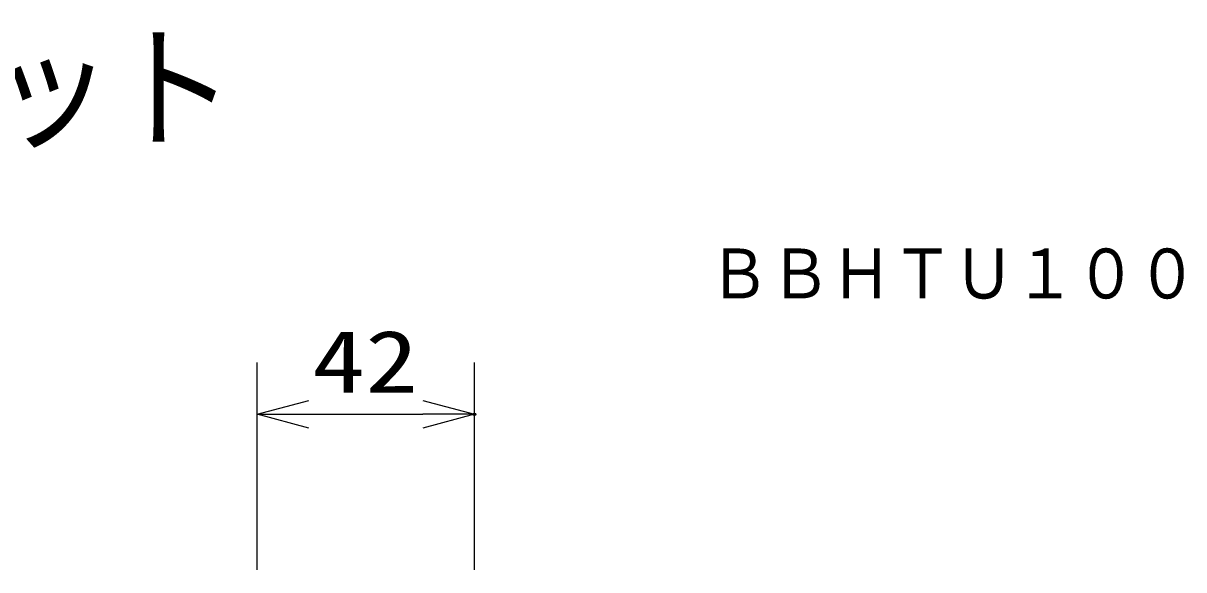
# Model space of a CAD drawing. Units: millimetres, scale not verified. Extents: x -63 to 63, y -57 to 58.
# Drawn here: x 17.76 to 62.59, y 36.59 to 57.67 of the extents above; entities that cross this region are included whole.
import ezdxf
from ezdxf.enums import TextEntityAlignment as Align

# ---------------------------------------------------------------- set-up
doc = ezdxf.new("R2010")
doc.units = ezdxf.units.MM
doc.header["$LTSCALE"] = 0.191673
doc.header["$PDMODE"] = 32
doc.header["$PDSIZE"] = 0.0958
for name, color, linetype in [('0-0_MOJI1', 2, 'Continuous'), ('0-1_TOUROKU', 1, 'Continuous'), ('0-2_GAIKEI', 1, 'Continuous'), ('0-3_WAKU', 7, 'Continuous')]:
    doc.layers.add(name, color=color, linetype=linetype)
doc.styles.add('ＭＳ ゴシック', font='')
doc.styles.get('ＭＳ ゴシック').set_extended_font_data('MS Gothic')

# ---------------------------------------------------------------- blocks, each defined once
blk = doc.blocks.new('_OPEN30')
at = {"layer": '0-3_WAKU'}
blk.add_line((0, 0), (-1, 0), dxfattribs=at)
blk.add_lwpolyline([(-1, 0.26795), (0, 0), (-1, -0.26795)], dxfattribs=at)

msp = doc.modelspace()

# ---------------------------------------------------------------- linework, layer by layer
at = {"layer": '0-2_GAIKEI', "color": 3}
for p, q in [((26.789, 36.587), (26.789, 44.587)), ((35.189, 36.587), (35.189, 44.587)), ((28.789, 42.587), (33.189, 42.587))]:
    msp.add_line(p, q, dxfattribs=at)
at = {"layer": '0-3_WAKU'}
msp.add_point((35.189, 42.587), dxfattribs=at)

# ---------------------------------------------------------------- block references
at = {"layer": '0-2_GAIKEI', "xscale": 2, "yscale": 2, "rotation": 180}
msp.add_blockref('_OPEN30', (26.789, 42.587), dxfattribs=at)
at = {"layer": '0-2_GAIKEI', "xscale": 2, "yscale": 2}
msp.add_blockref('_OPEN30', (35.189, 42.587), dxfattribs=at)

# ---------------------------------------------------------------- texts
at = {"layer": '0-0_MOJI1', "style": 'ＭＳ ゴシック', "width": 0.9}
msp.add_text('テレビモニタリングユニット', height=3.849, dxfattribs=at).set_placement((-35.5012, 52.1078), align=Align.BOTTOM_LEFT)
at = {"layer": '0-1_TOUROKU', "style": 'ＭＳ ゴシック', "width": 0.9}
msp.add_text('ＢＢＨＴＵ１００', height=1.924, dxfattribs=at).set_placement((44.2319, 46.4779), align=Align.BOTTOM_LEFT)
at = {"layer": '0-2_GAIKEI', "color": 3, "style": 'ＭＳ ゴシック', "width": 1.25}
msp.add_text('42', height=2.406, dxfattribs=at).set_placement((28.9221, 42.6966), align=Align.BOTTOM_LEFT)

doc.saveas('drawing.dxf')
